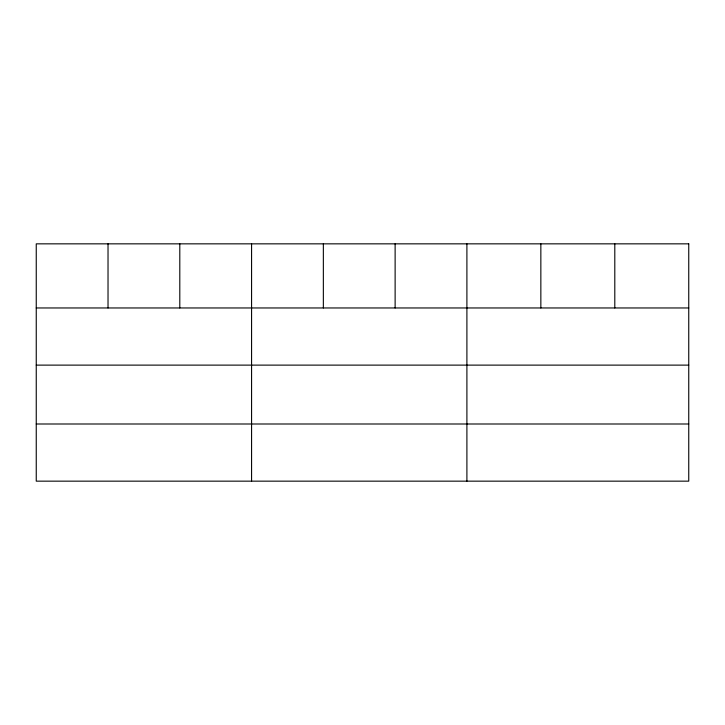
<?xml version="1.0" encoding="UTF-8"?>
<svg xmlns="http://www.w3.org/2000/svg" width="725" height="725" viewBox="0 0 725 725"><rect width="100%" height="100%" fill="white"/><g stroke="black" fill="none" stroke-linecap="round" stroke-linejoin="round"><path stroke-width="1.09" d="M36.25 307.962L688.75 307.962M36.25 365.119L688.75 365.119M36.25 423.998L688.75 423.998M614.8 243.845L614.8 307.962M540.85 243.845L540.85 307.962M466.9 243.845L466.9 481.155M395.125 243.845L395.125 307.962M323.35 243.845L323.35 307.962M251.575 243.845L251.575 481.155M179.8 243.845L179.8 307.962M108.025 243.845L108.025 307.962M688.75 243.845L36.25 243.845L36.25 481.155L688.75 481.155L688.75 243.845"/></g></svg>
